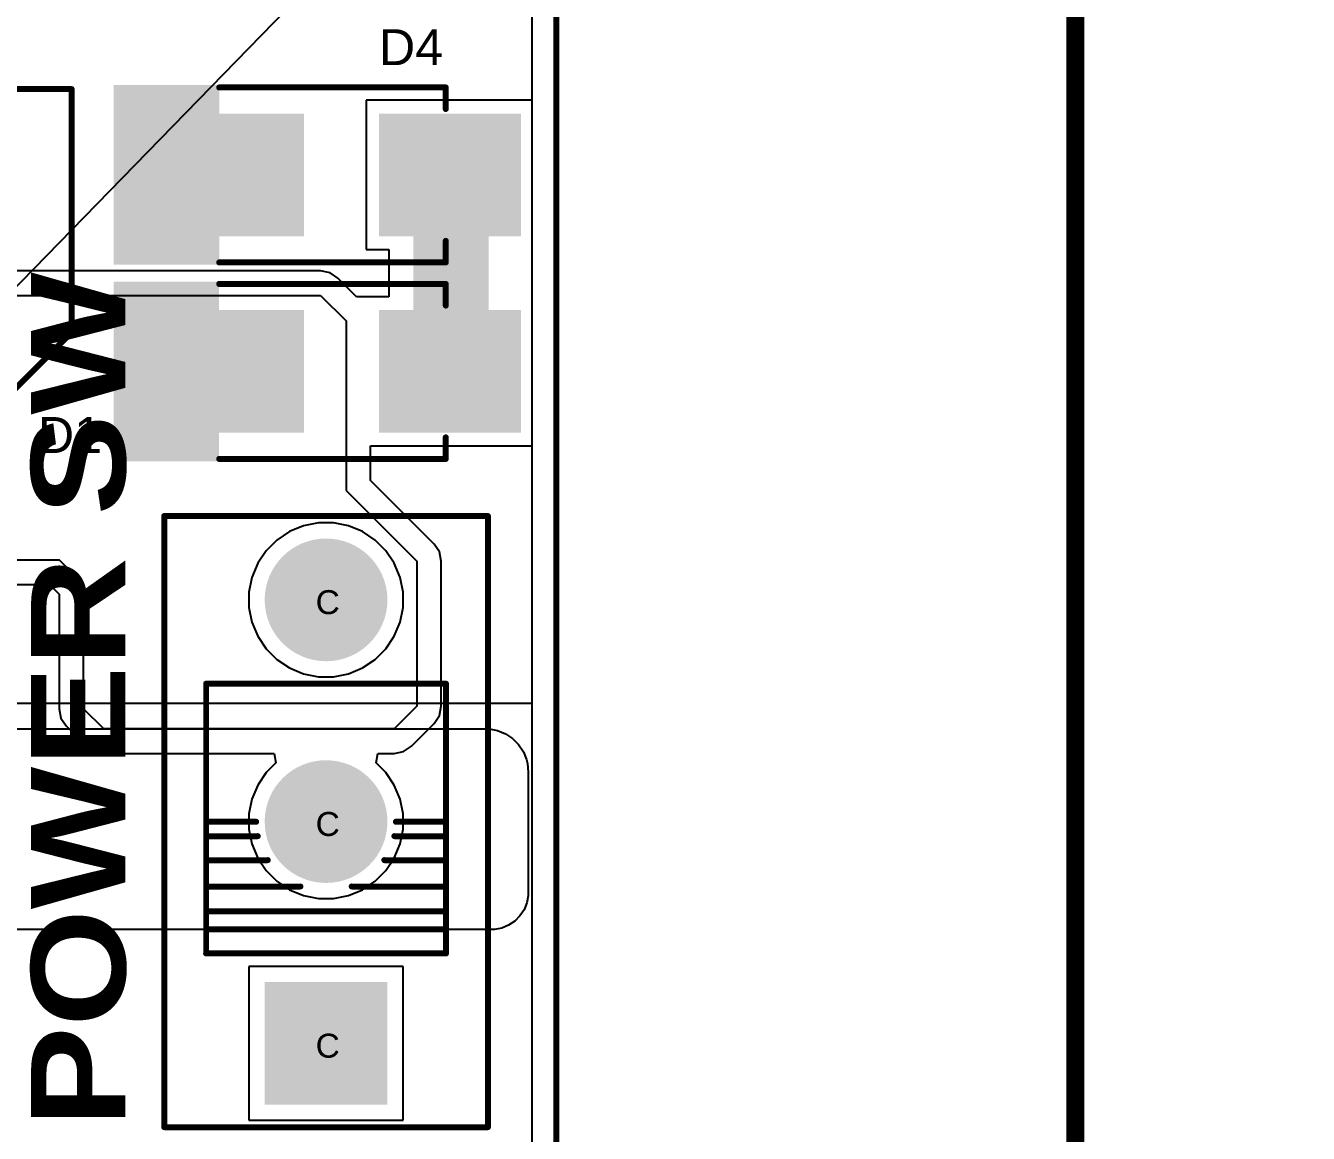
# Model space of a CAD drawing. Header units: inches. Extents: x -3 to 195, y 0 to 199.
# Drawn here: x 3.101 to 4.171, y 0.459 to 1.383 of the extents above; entities that cross this region are included whole.
import ezdxf

# ---------------------------------------------------------------- set-up
doc = ezdxf.new("R2010")
doc.units = ezdxf.units.IN
doc.header["$MEASUREMENT"] = 0
for name, color, linetype in [('Board Outline', 216, 'Continuous'), ('Bottom Layer', 5, 'Continuous'), ('Bottom Solder', 6, 'Continuous'), ('Dimensions', 6, 'Continuous'), ('Drill Drawing', 1, 'Continuous'), ('Multi-Layer', 9, 'Continuous'), ('Pad Holes', 156, 'Continuous'), ('Top Layer', 1, 'Continuous'), ('Top Overlay', 2, 'Continuous'), ('Top Paste', 8, 'Continuous'), ('Top Solder', 216, 'Continuous')]:
    doc.layers.add(name, color=color, linetype=linetype)
doc.styles.add('Arial', font='', dxfattribs={"height": 0.2})
doc.styles.add('Arial Black_Bold', font='', dxfattribs={"height": 0.2})
doc.styles.get('Arial').set_extended_font_data('Arial')
doc.styles.get('Arial Black_Bold').set_extended_font_data('Arial Black', bold=True)

# ---------------------------------------------------------------- blocks, each defined once
blk = doc.blocks.new('SS_12D10L9_25')
at = {"layer": 'Bottom Layer'}
blk.add_hatch(color=5, dxfattribs=at).paths.add_polyline_path([(-0.2343, 0.0492), (-0.1358, 0.0492), (-0.1358, -0.0492), (-0.2343, -0.0492)])
h = blk.add_hatch(color=5, dxfattribs=at)
edge = h.paths.add_edge_path()
edge.add_arc((0, 0), 0.0492, 0, 360)
h = blk.add_hatch(color=5, dxfattribs=at)
edge = h.paths.add_edge_path()
edge.add_arc((0.185, 0), 0.0492, 0, 360)
at = {"layer": 'Bottom Solder'}
blk.add_hatch(color=6, dxfattribs=at).paths.add_polyline_path([(-0.2363, 0.0512), (-0.1338, 0.0512), (-0.1338, -0.0512), (-0.2363, -0.0512)])
h = blk.add_hatch(color=6, dxfattribs=at)
edge = h.paths.add_edge_path()
edge.add_arc((0, 0), 0.0512, 0, 360)
h = blk.add_hatch(color=6, dxfattribs=at)
edge = h.paths.add_edge_path()
edge.add_arc((0.185, 0), 0.0512, 0, 360)
at = {"layer": 'Multi-Layer'}
blk.add_hatch(color=9, dxfattribs=at).paths.add_polyline_path([(-0.2343, 0.0492), (-0.1358, 0.0492), (-0.1358, -0.0492), (-0.2343, -0.0492)])
h = blk.add_hatch(color=9, dxfattribs=at)
edge = h.paths.add_edge_path()
edge.add_arc((0, 0), 0.0492, 0, 360)
h = blk.add_hatch(color=9, dxfattribs=at)
edge = h.paths.add_edge_path()
edge.add_arc((0.185, 0), 0.0492, 0, 360)
at = {"layer": 'Pad Holes'}
h = blk.add_hatch(color=7, dxfattribs=at)
edge = h.paths.add_edge_path()
edge.add_arc((-0.185, 0), 0.0335, 0, 360)
h = blk.add_hatch(color=7, dxfattribs=at)
edge = h.paths.add_edge_path()
edge.add_arc((0, 0), 0.0335, 0, 360)
h = blk.add_hatch(color=7, dxfattribs=at)
edge = h.paths.add_edge_path()
edge.add_arc((0.185, 0), 0.0335, 0, 360)
at = {"layer": 'Top Layer'}
blk.add_hatch(color=1, dxfattribs=at).paths.add_polyline_path([(-0.2343, 0.0492), (-0.1358, 0.0492), (-0.1358, -0.0492), (-0.2343, -0.0492)])
h = blk.add_hatch(color=1, dxfattribs=at)
edge = h.paths.add_edge_path()
edge.add_arc((0, 0), 0.0492, 0, 360)
h = blk.add_hatch(color=1, dxfattribs=at)
edge = h.paths.add_edge_path()
edge.add_arc((0.185, 0), 0.0492, 0, 360)
at = {"layer": 'Top Solder'}
blk.add_hatch(color=216, dxfattribs=at).paths.add_polyline_path([(-0.2363, 0.0512), (-0.1338, 0.0512), (-0.1338, -0.0512), (-0.2363, -0.0512)])
h = blk.add_hatch(color=216, dxfattribs=at)
edge = h.paths.add_edge_path()
edge.add_arc((0, 0), 0.0512, 0, 360)
h = blk.add_hatch(color=216, dxfattribs=at)
edge = h.paths.add_edge_path()
edge.add_arc((0.185, 0), 0.0512, 0, 360)
at = {"layer": 'Top Overlay'}
for points in [[(-0.255, 0.135, 0.005, 0.005, 0), (-0.255, -0.135, 0.005, 0.005, 0)], [(-0.255, 0.135, 0.005, 0.005, 0), (0.255, 0.135, 0.005, 0.005, 0)], [(0.255, 0.135, 0.005, 0.005, 0), (0.255, -0.135, 0.005, 0.005, 0)], [(-0.11, 0.1, 0.005, 0.005, 0), (-0.11, -0.1, 0.005, 0.005, 0)], [(-0.11, 0.1, 0.005, 0.005, 0), (0.115, 0.1, 0.005, 0.005, 0)], [(-0.09, 0.1, 0.005, 0.005, 0), (-0.09, -0.1, 0.005, 0.005, 0)], [(-0.09, 0.1, 0.005, 0.005, 0), (-0.075, 0.1, 0.005, 0.005, 0)], [(-0.075, 0.1, 0.005, 0.005, 0), (-0.075, -0.1, 0.005, 0.005, 0)], [(-0.0542, 0.1, 0.005, 0.005, 0), (-0.0542, 0.0214, 0.005, 0.005, 0)], [(-0.0322, 0.1, 0.005, 0.005, 0), (-0.0322, 0.0486, 0.005, 0.005, 0)], [(-0.0122, 0.1, 0.005, 0.005, 0), (-0.0122, 0.057, 0.005, 0.005, 0)], [(-0.0002, 0.1, 0.005, 0.005, 0), (-0.0002, 0.0583, 0.005, 0.005, 0)], [(0.115, 0.1, 0.005, 0.005, 0), (0.115, -0.1, 0.005, 0.005, 0)], [(-0.0542, -0.0214, 0.005, 0.005, 0), (-0.0542, -0.1, 0.005, 0.005, 0)], [(-0.0322, -0.0486, 0.005, 0.005, 0), (-0.0322, -0.1, 0.005, 0.005, 0)], [(-0.0122, -0.057, 0.005, 0.005, 0), (-0.0122, -0.1, 0.005, 0.005, 0)], [(-0.0002, -0.0583, 0.005, 0.005, 0), (-0.0002, -0.1, 0.005, 0.005, 0)], [(-0.11, -0.1, 0.005, 0.005, 0), (0.115, -0.1, 0.005, 0.005, 0)], [(-0.09, -0.1, 0.005, 0.005, 0), (-0.075, -0.1, 0.005, 0.005, 0)], [(-0.255, -0.135, 0.005, 0.005, 0), (0.255, -0.135, 0.005, 0.005, 0)]]:
    blk.add_lwpolyline(points, format="xyseb", dxfattribs=at)
for points in [[(-0.2562, 0.135, 0.0025, 0.0025, 1), (-0.2537, 0.135, 0.0025, 0.0025, 1)], [(-0.2562, 0.135, 0.0025, 0.0025, 1), (-0.2537, 0.135, 0.0025, 0.0025, 1)], [(0.2537, 0.135, 0.0025, 0.0025, 1), (0.2562, 0.135, 0.0025, 0.0025, 1)], [(0.2537, 0.135, 0.0025, 0.0025, 1), (0.2562, 0.135, 0.0025, 0.0025, 1)], [(-0.1113, 0.1, 0.0025, 0.0025, 1), (-0.1087, 0.1, 0.0025, 0.0025, 1)], [(-0.1113, 0.1, 0.0025, 0.0025, 1), (-0.1087, 0.1, 0.0025, 0.0025, 1)], [(-0.0912, 0.1, 0.0025, 0.0025, 1), (-0.0887, 0.1, 0.0025, 0.0025, 1)], [(-0.0912, 0.1, 0.0025, 0.0025, 1), (-0.0887, 0.1, 0.0025, 0.0025, 1)], [(-0.0762, 0.1, 0.0025, 0.0025, 1), (-0.0737, 0.1, 0.0025, 0.0025, 1)], [(-0.0762, 0.1, 0.0025, 0.0025, 1), (-0.0737, 0.1, 0.0025, 0.0025, 1)], [(-0.0554, 0.1, 0.0025, 0.0025, 1), (-0.0529, 0.1, 0.0025, 0.0025, 1)], [(-0.0334, 0.1, 0.0025, 0.0025, 1), (-0.0309, 0.1, 0.0025, 0.0025, 1)], [(-0.0134, 0.1, 0.0025, 0.0025, 1), (-0.0109, 0.1, 0.0025, 0.0025, 1)], [(-0.0014, 0.1, 0.0025, 0.0025, 1), (0.0011, 0.1, 0.0025, 0.0025, 1)], [(0.1138, 0.1, 0.0025, 0.0025, 1), (0.1163, 0.1, 0.0025, 0.0025, 1)], [(0.1138, 0.1, 0.0025, 0.0025, 1), (0.1163, 0.1, 0.0025, 0.0025, 1)], [(-0.0134, 0.057, 0.0025, 0.0025, 1), (-0.0109, 0.057, 0.0025, 0.0025, 1)], [(-0.0014, 0.0583, 0.0025, 0.0025, 1), (0.0011, 0.0583, 0.0025, 0.0025, 1)], [(-0.0334, 0.0486, 0.0025, 0.0025, 1), (-0.0309, 0.0486, 0.0025, 0.0025, 1)], [(-0.0554, 0.0214, 0.0025, 0.0025, 1), (-0.0529, 0.0214, 0.0025, 0.0025, 1)], [(-0.0554, -0.0214, 0.0025, 0.0025, 1), (-0.0529, -0.0214, 0.0025, 0.0025, 1)], [(-0.0334, -0.0486, 0.0025, 0.0025, 1), (-0.0309, -0.0486, 0.0025, 0.0025, 1)], [(-0.0134, -0.057, 0.0025, 0.0025, 1), (-0.0109, -0.057, 0.0025, 0.0025, 1)], [(-0.0014, -0.0583, 0.0025, 0.0025, 1), (0.0011, -0.0583, 0.0025, 0.0025, 1)], [(-0.1113, -0.1, 0.0025, 0.0025, 1), (-0.1087, -0.1, 0.0025, 0.0025, 1)], [(-0.1113, -0.1, 0.0025, 0.0025, 1), (-0.1087, -0.1, 0.0025, 0.0025, 1)], [(-0.0912, -0.1, 0.0025, 0.0025, 1), (-0.0887, -0.1, 0.0025, 0.0025, 1)], [(-0.0912, -0.1, 0.0025, 0.0025, 1), (-0.0887, -0.1, 0.0025, 0.0025, 1)], [(-0.0762, -0.1, 0.0025, 0.0025, 1), (-0.0737, -0.1, 0.0025, 0.0025, 1)], [(-0.0762, -0.1, 0.0025, 0.0025, 1), (-0.0737, -0.1, 0.0025, 0.0025, 1)], [(-0.0554, -0.1, 0.0025, 0.0025, 1), (-0.0529, -0.1, 0.0025, 0.0025, 1)], [(-0.0334, -0.1, 0.0025, 0.0025, 1), (-0.0309, -0.1, 0.0025, 0.0025, 1)], [(-0.0134, -0.1, 0.0025, 0.0025, 1), (-0.0109, -0.1, 0.0025, 0.0025, 1)], [(-0.0014, -0.1, 0.0025, 0.0025, 1), (0.0011, -0.1, 0.0025, 0.0025, 1)], [(0.1138, -0.1, 0.0025, 0.0025, 1), (0.1163, -0.1, 0.0025, 0.0025, 1)], [(0.1138, -0.1, 0.0025, 0.0025, 1), (0.1163, -0.1, 0.0025, 0.0025, 1)], [(-0.2562, -0.135, 0.0025, 0.0025, 1), (-0.2537, -0.135, 0.0025, 0.0025, 1)], [(-0.2562, -0.135, 0.0025, 0.0025, 1), (-0.2537, -0.135, 0.0025, 0.0025, 1)], [(0.2537, -0.135, 0.0025, 0.0025, 1), (0.2562, -0.135, 0.0025, 0.0025, 1)], [(0.2537, -0.135, 0.0025, 0.0025, 1), (0.2562, -0.135, 0.0025, 0.0025, 1)]]:
    blk.add_lwpolyline(points, format="xyseb", close=True, dxfattribs=at)
blk = doc.blocks.new('P____DI_3333_8_81')
at = {"layer": 'Top Solder'}
blk.add_line((0.004, 0.0488), (-197.8284, 192.6649), dxfattribs=at)
blk = doc.blocks.new('SMB__127')
at = {"layer": 'Top Layer'}
for points in [[(-0.1457, -0.0472), (-0.1457, 0.0472), (-0.0354, 0.0472), (-0.0354, -0.0472)], [(0.0354, -0.0472), (0.0354, 0.0472), (0.1457, 0.0472), (0.1457, -0.0472)]]:
    blk.add_hatch(color=1, dxfattribs=at).paths.add_polyline_path(points)
at = {"layer": 'Top Overlay'}
for points in [[(0.102, 0.049), (0.19, 0.049), (0.19, 0.075), (0.102, 0.075)], [(0.147, -0.065), (0.19, -0.065), (0.19, 0.053), (0.147, 0.053)], [(0.102, -0.075), (0.19, -0.075), (0.19, -0.049), (0.102, -0.049)]]:
    blk.add_hatch(color=2, dxfattribs=at).paths.add_polyline_path(points)
at = {"layer": 'Top Paste'}
for points in [[(-0.1457, -0.0472), (-0.1457, 0.0472), (-0.0354, 0.0472), (-0.0354, -0.0472)], [(0.0354, -0.0472), (0.0354, 0.0472), (0.1457, 0.0472), (0.1457, -0.0472)]]:
    blk.add_hatch(color=8, dxfattribs=at).paths.add_polyline_path(points)
at = {"layer": 'Top Solder'}
for points in [[(-0.1497, -0.0512), (-0.1497, 0.0512), (-0.0314, 0.0512), (-0.0314, -0.0512)], [(0.0314, -0.0512), (0.0314, 0.0512), (0.1497, 0.0512), (0.1497, -0.0512)]]:
    blk.add_hatch(color=216, dxfattribs=at).paths.add_polyline_path(points)
at = {"layer": 'Top Overlay'}
for points in [[(0.102, 0.073, 0.005, 0.005, 0), (-0.087, 0.073, 0.005, 0.005, 0)], [(-0.087, 0.073, 0.005, 0.005, 0), (-0.087, 0.055, 0.005, 0.005, 0)], [(-0.087, -0.055, 0.005, 0.005, 0), (-0.087, -0.073, 0.005, 0.005, 0)], [(0.102, -0.073, 0.005, 0.005, 0), (-0.087, -0.073, 0.005, 0.005, 0)]]:
    blk.add_lwpolyline(points, format="xyseb", dxfattribs=at)
for points in [[(-0.0882, 0.073, 0.0025, 0.0025, 1), (-0.0857, 0.073, 0.0025, 0.0025, 1)], [(-0.0882, 0.073, 0.0025, 0.0025, 1), (-0.0857, 0.073, 0.0025, 0.0025, 1)], [(0.1008, 0.073, 0.0025, 0.0025, 1), (0.1033, 0.073, 0.0025, 0.0025, 1)], [(-0.0882, 0.055, 0.0025, 0.0025, 1), (-0.0857, 0.055, 0.0025, 0.0025, 1)], [(-0.0882, -0.055, 0.0025, 0.0025, 1), (-0.0857, -0.055, 0.0025, 0.0025, 1)], [(-0.0882, -0.073, 0.0025, 0.0025, 1), (-0.0857, -0.073, 0.0025, 0.0025, 1)], [(-0.0882, -0.073, 0.0025, 0.0025, 1), (-0.0857, -0.073, 0.0025, 0.0025, 1)], [(0.1008, -0.073, 0.0025, 0.0025, 1), (0.1033, -0.073, 0.0025, 0.0025, 1)]]:
    blk.add_lwpolyline(points, format="xyseb", close=True, dxfattribs=at)
blk = doc.blocks.new('SMB__130')
at = {"layer": 'Top Layer'}
for points in [[(-0.1457, -0.0472), (-0.1457, 0.0472), (-0.0354, 0.0472), (-0.0354, -0.0472)], [(0.0354, -0.0472), (0.0354, 0.0472), (0.1457, 0.0472), (0.1457, -0.0472)]]:
    blk.add_hatch(color=1, dxfattribs=at).paths.add_polyline_path(points)
at = {"layer": 'Top Overlay'}
for points in [[(0.1021, 0.049), (0.1901, 0.049), (0.1901, 0.075), (0.1021, 0.075)], [(0.1471, -0.065), (0.1901, -0.065), (0.1901, 0.053), (0.1471, 0.053)], [(0.1021, -0.075), (0.1901, -0.075), (0.1901, -0.049), (0.1021, -0.049)]]:
    blk.add_hatch(color=2, dxfattribs=at).paths.add_polyline_path(points)
at = {"layer": 'Top Paste'}
for points in [[(-0.1457, -0.0472), (-0.1457, 0.0472), (-0.0354, 0.0472), (-0.0354, -0.0472)], [(0.0354, -0.0472), (0.0354, 0.0472), (0.1457, 0.0472), (0.1457, -0.0472)]]:
    blk.add_hatch(color=8, dxfattribs=at).paths.add_polyline_path(points)
at = {"layer": 'Top Solder'}
for points in [[(-0.1497, -0.0512), (-0.1497, 0.0512), (-0.0314, 0.0512), (-0.0314, -0.0512)], [(0.0314, -0.0512), (0.0314, 0.0512), (0.1497, 0.0512), (0.1497, -0.0512)]]:
    blk.add_hatch(color=216, dxfattribs=at).paths.add_polyline_path(points)
at = {"layer": 'Top Overlay'}
for points in [[(0.102, 0.073, 0.005, 0.005, 0), (-0.087, 0.073, 0.005, 0.005, 0)], [(-0.087, 0.073, 0.005, 0.005, 0), (-0.087, 0.055, 0.005, 0.005, 0)], [(-0.087, -0.055, 0.005, 0.005, 0), (-0.087, -0.073, 0.005, 0.005, 0)], [(0.102, -0.073, 0.005, 0.005, 0), (-0.087, -0.073, 0.005, 0.005, 0)]]:
    blk.add_lwpolyline(points, format="xyseb", dxfattribs=at)
for points in [[(-0.0882, 0.073, 0.0025, 0.0025, 1), (-0.0857, 0.073, 0.0025, 0.0025, 1)], [(-0.0882, 0.073, 0.0025, 0.0025, 1), (-0.0857, 0.073, 0.0025, 0.0025, 1)], [(0.1008, 0.073, 0.0025, 0.0025, 1), (0.1033, 0.073, 0.0025, 0.0025, 1)], [(-0.0882, 0.055, 0.0025, 0.0025, 1), (-0.0857, 0.055, 0.0025, 0.0025, 1)], [(-0.0882, -0.055, 0.0025, 0.0025, 1), (-0.0857, -0.055, 0.0025, 0.0025, 1)], [(-0.0882, -0.073, 0.0025, 0.0025, 1), (-0.0857, -0.073, 0.0025, 0.0025, 1)], [(-0.0882, -0.073, 0.0025, 0.0025, 1), (-0.0857, -0.073, 0.0025, 0.0025, 1)], [(0.1008, -0.073, 0.0025, 0.0025, 1), (0.1033, -0.073, 0.0025, 0.0025, 1)]]:
    blk.add_lwpolyline(points, format="xyseb", close=True, dxfattribs=at)
blk = doc.blocks.new('RVT1H470M0607_157')
at = {"layer": 'Top Layer'}
for points in [[(-0.1791, 0.0315), (-0.0413, 0.0315), (-0.0413, -0.0315), (-0.1791, -0.0315)], [(0.0413, 0.0315), (0.1791, 0.0315), (0.1791, -0.0315), (0.0413, -0.0315)]]:
    blk.add_hatch(color=1, dxfattribs=at).paths.add_polyline_path(points)
at = {"layer": 'Top Paste'}
for points in [[(-0.1791, 0.0315), (-0.0413, 0.0315), (-0.0413, -0.0315), (-0.1791, -0.0315)], [(0.0413, 0.0315), (0.1791, 0.0315), (0.1791, -0.0315), (0.0413, -0.0315)]]:
    blk.add_hatch(color=8, dxfattribs=at).paths.add_polyline_path(points)
at = {"layer": 'Top Solder'}
for points in [[(-0.1831, 0.0355), (-0.0373, 0.0355), (-0.0373, -0.0355), (-0.1831, -0.0355)], [(0.0373, 0.0355), (0.1831, 0.0355), (0.1831, -0.0355), (0.0373, -0.0355)]]:
    blk.add_hatch(color=216, dxfattribs=at).paths.add_polyline_path(points)
at = {"layer": 'Top Overlay'}
for points in [[(-0.0722, 0.131, 0.005, 0.005, 0), (-0.1312, 0.072, 0.005, 0.005, 0)], [(0.1308, 0.131, 0.005, 0.005, 0), (-0.0722, 0.131, 0.005, 0.005, 0)], [(0.1308, 0.131, 0.005, 0.005, 0), (0.1308, 0.046, 0.005, 0.005, 0)], [(-0.1542, 0.068, 0.005, 0.005, 0), (-0.1542, 0.04, 0.005, 0.005, 0)], [(-0.1312, 0.072, 0.005, 0.005, 0), (-0.1312, 0.052, 0.005, 0.005, 0)], [(-0.1682, 0.054, 0.005, 0.005, 0), (-0.1402, 0.054, 0.005, 0.005, 0)], [(-0.1312, -0.052, 0.005, 0.005, 0), (-0.1312, -0.072, 0.005, 0.005, 0)], [(0.1308, -0.046, 0.005, 0.005, 0), (0.1308, -0.131, 0.005, 0.005, 0)], [(-0.1312, -0.072, 0.005, 0.005, 0), (-0.0722, -0.131, 0.005, 0.005, 0)], [(-0.0722, -0.131, 0.005, 0.005, 0), (0.1308, -0.131, 0.005, 0.005, 0)]]:
    blk.add_lwpolyline(points, format="xyseb", dxfattribs=at)
for points in [[(-0.0735, 0.131, 0.0025, 0.0025, 1), (-0.071, 0.131, 0.0025, 0.0025, 1)], [(-0.0735, 0.131, 0.0025, 0.0025, 1), (-0.071, 0.131, 0.0025, 0.0025, 1)], [(0.1295, 0.131, 0.0025, 0.0025, 1), (0.132, 0.131, 0.0025, 0.0025, 1)], [(0.1295, 0.131, 0.0025, 0.0025, 1), (0.132, 0.131, 0.0025, 0.0025, 1)], [(-0.1555, 0.068, 0.0025, 0.0025, 1), (-0.153, 0.068, 0.0025, 0.0025, 1)], [(-0.1325, 0.072, 0.0025, 0.0025, 1), (-0.13, 0.072, 0.0025, 0.0025, 1)], [(-0.1325, 0.072, 0.0025, 0.0025, 1), (-0.13, 0.072, 0.0025, 0.0025, 1)], [(-0.1695, 0.054, 0.0025, 0.0025, 1), (-0.167, 0.054, 0.0025, 0.0025, 1)], [(-0.1415, 0.054, 0.0025, 0.0025, 1), (-0.139, 0.054, 0.0025, 0.0025, 1)], [(-0.1325, 0.052, 0.0025, 0.0025, 1), (-0.13, 0.052, 0.0025, 0.0025, 1)], [(0.1295, 0.046, 0.0025, 0.0025, 1), (0.132, 0.046, 0.0025, 0.0025, 1)], [(-0.1555, 0.04, 0.0025, 0.0025, 1), (-0.153, 0.04, 0.0025, 0.0025, 1)], [(-0.1325, -0.052, 0.0025, 0.0025, 1), (-0.13, -0.052, 0.0025, 0.0025, 1)], [(0.1295, -0.046, 0.0025, 0.0025, 1), (0.132, -0.046, 0.0025, 0.0025, 1)], [(-0.1325, -0.072, 0.0025, 0.0025, 1), (-0.13, -0.072, 0.0025, 0.0025, 1)], [(-0.1325, -0.072, 0.0025, 0.0025, 1), (-0.13, -0.072, 0.0025, 0.0025, 1)], [(-0.0735, -0.131, 0.0025, 0.0025, 1), (-0.071, -0.131, 0.0025, 0.0025, 1)], [(-0.0735, -0.131, 0.0025, 0.0025, 1), (-0.071, -0.131, 0.0025, 0.0025, 1)], [(0.1295, -0.131, 0.0025, 0.0025, 1), (0.132, -0.131, 0.0025, 0.0025, 1)], [(0.1295, -0.131, 0.0025, 0.0025, 1), (0.132, -0.131, 0.0025, 0.0025, 1)]]:
    blk.add_lwpolyline(points, format="xyseb", close=True, dxfattribs=at)

msp = doc.modelspace()

# ---------------------------------------------------------------- hatches: boundary and pattern name
at = {"layer": 'Top Layer'}
msp.add_hatch(color=1, dxfattribs=at).paths.add_polyline_path([(3.4242, 1.073), (3.487, 1.073), (3.487, 1.274), (3.4242, 1.274)])

# ---------------------------------------------------------------- linework, layer by layer
at = {"layer": 'Board Outline'}
msp.add_lwpolyline([(3.5433, 0, 0.005, 0.005, 0), (3.5433, 4.7244, 0.005, 0.005, 0)], format="xyseb", dxfattribs=at)
at = {"layer": 'Bottom Layer'}
for p, q in [((3.5229, 4.3829), (3.5229, 0.8174)), ((3.3325, 0.9656), (3.3208, 0.9608)), ((3.3449, 0.9681), (3.3325, 0.9656)), ((3.3576, 0.9681), (3.3449, 0.9681)), ((3.37, 0.9656), (3.3576, 0.9681)), ((3.3817, 0.9608), (3.37, 0.9656)), ((3.3103, 0.9537), (3.3014, 0.9448)), ((3.3208, 0.9608), (3.3103, 0.9537)), ((3.3922, 0.9537), (3.3817, 0.9608)), ((3.4011, 0.9448), (3.3922, 0.9537)), ((3.3014, 0.9448), (3.2943, 0.9343)), ((3.4082, 0.9343), (3.4011, 0.9448)), ((3.2943, 0.9343), (3.2895, 0.9226)), ((3.413, 0.9226), (3.4082, 0.9343)), ((3.2895, 0.9226), (3.287, 0.9102)), ((3.4155, 0.9102), (3.413, 0.9226)), ((3.287, 0.9102), (3.287, 0.8975)), ((3.4155, 0.8975), (3.4155, 0.9102)), ((3.287, 0.8975), (3.2895, 0.8851)), ((3.413, 0.8851), (3.4155, 0.8975)), ((3.2895, 0.8851), (3.2943, 0.8735)), ((3.4082, 0.8735), (3.413, 0.8851)), ((3.2943, 0.8735), (3.3014, 0.8629)), ((3.4011, 0.8629), (3.4082, 0.8735)), ((3.3014, 0.8629), (3.3103, 0.854)), ((3.3922, 0.854), (3.4011, 0.8629)), ((3.3103, 0.854), (3.3208, 0.847)), ((3.3208, 0.847), (3.3325, 0.8421)), ((3.37, 0.8421), (3.3817, 0.847)), ((3.3817, 0.847), (3.3922, 0.854)), ((3.3325, 0.8421), (3.3449, 0.8397)), ((3.3449, 0.8397), (3.3576, 0.8397)), ((3.3576, 0.8397), (3.37, 0.8421)), ((3.5229, 0.8174), (2.4558, 0.8174)), ((2.4863, 0.7961), (3.4839, 0.7961)), ((3.4839, 0.7961), (3.4874, 0.7961)), ((3.4874, 0.7961), (3.4944, 0.7947)), ((3.4944, 0.7947), (3.501, 0.792)), ((3.501, 0.792), (3.5069, 0.7881)), ((3.5069, 0.7881), (3.5119, 0.783)), ((3.5119, 0.783), (3.5159, 0.7771)), ((3.5159, 0.7771), (3.5186, 0.7705)), ((3.5186, 0.7705), (3.5192, 0.7674)), ((3.5192, 0.7674), (3.52, 0.76)), ((3.52, 0.76), (3.52, 0.76)), ((3.52, 0.76), (3.52, 0.76)), ((3.52, 0.76), (3.52, 0.76)), ((3.52, 0.76), (3.52, 0.66)), ((3.52, 0.6569), (3.5188, 0.6509)), ((3.52, 0.66), (3.52, 0.6569)), ((3.5165, 0.6452), (3.513, 0.6401)), ((3.5188, 0.6509), (3.5165, 0.6452)), ((3.5036, 0.6324), (3.4979, 0.63)), ((3.5087, 0.6358), (3.5036, 0.6324)), ((3.513, 0.6401), (3.5087, 0.6358)), ((3.4458, 0.6288), (3.0848, 0.6288)), ((3.4888, 0.6288), (3.4458, 0.6288)), ((3.4919, 0.6288), (3.4888, 0.6288)), ((3.4979, 0.63), (3.4919, 0.6288))]:
    msp.add_line(p, q, dxfattribs=at)
at = {"layer": 'Dimensions'}
msp.add_lwpolyline([(3.9764, 0, 0.015, 0.015, 0), (3.9764, 1.9357, 0.015, 0.015, 0)], format="xyseb", dxfattribs=at)
at = {"layer": 'Top Layer'}
for p, q in [((3.5229, 4.3829), (3.5229, 1.3207)), ((3.5229, 1.3207), (3.3847, 1.3207)), ((3.3847, 1.3207), (3.3847, 1.1962)), ((3.3847, 1.1962), (3.4038, 1.1962)), ((3.4038, 1.1962), (3.4038, 1.1567)), ((3.3468, 1.1783), (2.9505, 1.1783)), ((3.3546, 1.1767), (3.3468, 1.1783)), ((3.3612, 1.1723), (3.3546, 1.1767)), ((3.3767, 1.1568), (3.3612, 1.1723)), ((3.3612, 1.1723), (3.3612, 1.1723)), ((2.942, 1.1579), (3.3468, 1.1579)), ((3.3468, 1.1579), (3.368, 1.1367)), ((3.3847, 1.1567), (3.3767, 1.1568)), ((3.4038, 1.1567), (3.3847, 1.1567)), ((3.3847, 1.1567), (3.3847, 1.1567)), ((3.368, 1.1367), (3.368, 0.995)), ((3.3884, 1.0034), (3.3884, 1.0322)), ((3.3884, 1.0322), (3.5229, 1.0322)), ((3.5229, 1.0322), (3.5229, 0.3444)), ((3.4414, 0.9504), (3.3884, 1.0034)), ((3.368, 0.995), (3.427, 0.936)), ((3.4458, 0.9438), (3.4414, 0.9504)), ((3.4474, 0.936), (3.4458, 0.9438)), ((3.129, 0.937), (2.9296, 0.937)), ((3.149, 0.917), (3.129, 0.937)), ((3.427, 0.936), (3.427, 0.815)), ((3.4474, 0.815), (3.4474, 0.936)), ((2.9334, 0.9166), (3.1206, 0.9166)), ((3.1206, 0.9166), (3.1286, 0.9086)), ((3.149, 0.813), (3.149, 0.917)), ((3.1286, 0.9086), (3.1286, 0.813)), ((3.427, 0.815), (3.4081, 0.7961)), ((3.4458, 0.8072), (3.4474, 0.815)), ((3.1286, 0.813), (3.1302, 0.8052)), ((3.1302, 0.8052), (3.1346, 0.7986)), ((3.1659, 0.7961), (3.149, 0.813)), ((3.4414, 0.8006), (3.4458, 0.8072)), ((3.1346, 0.7986), (3.1346, 0.7986)), ((3.1346, 0.7986), (3.1515, 0.7817)), ((3.4081, 0.7961), (3.1659, 0.7961)), ((3.4225, 0.7817), (3.4414, 0.8006)), ((3.1515, 0.7817), (3.1515, 0.7817)), ((3.1515, 0.7817), (3.1581, 0.7773)), ((3.4159, 0.7773), (3.4225, 0.7817)), ((3.1581, 0.7773), (3.1659, 0.7757)), ((3.1659, 0.7757), (3.3079, 0.7757)), ((3.3079, 0.7757), (3.3093, 0.7677)), ((3.3932, 0.7677), (3.3946, 0.7757)), ((3.3946, 0.7757), (3.4081, 0.7757)), ((3.4081, 0.7757), (3.4159, 0.7773)), ((3.3014, 0.7598), (3.2943, 0.7492)), ((3.3093, 0.7677), (3.3014, 0.7598)), ((3.4011, 0.7598), (3.3932, 0.7677)), ((3.4082, 0.7492), (3.4011, 0.7598)), ((3.2943, 0.7492), (3.2895, 0.7376)), ((3.413, 0.7376), (3.4082, 0.7492)), ((3.2895, 0.7376), (3.287, 0.7252)), ((3.4155, 0.7252), (3.413, 0.7376)), ((3.287, 0.7252), (3.287, 0.7125)), ((3.4155, 0.7125), (3.4155, 0.7252)), ((3.287, 0.7125), (3.2895, 0.7001)), ((3.413, 0.7001), (3.4155, 0.7125)), ((3.2895, 0.7001), (3.2943, 0.6884)), ((3.4082, 0.6884), (3.413, 0.7001)), ((3.2943, 0.6884), (3.3014, 0.6779)), ((3.4011, 0.6779), (3.4082, 0.6884)), ((3.3014, 0.6779), (3.3103, 0.669)), ((3.3922, 0.669), (3.4011, 0.6779)), ((3.3103, 0.669), (3.3208, 0.6619)), ((3.3817, 0.6619), (3.3922, 0.669)), ((3.3208, 0.6619), (3.3325, 0.6571)), ((3.3325, 0.6571), (3.3449, 0.6546)), ((3.3449, 0.6546), (3.3576, 0.6546)), ((3.3576, 0.6546), (3.37, 0.6571)), ((3.37, 0.6571), (3.3817, 0.6619)), ((3.4155, 0.598), (3.287, 0.598)), ((3.287, 0.598), (3.287, 0.4696)), ((3.4155, 0.4696), (3.4155, 0.598)), ((3.287, 0.4696), (3.4155, 0.4696))]:
    msp.add_line(p, q, dxfattribs=at)

# ---------------------------------------------------------------- block references
for name, p, rotation in [('P____DI_3333_8_81', (2.8181, 0.937), 270), ('RVT1H470M0607_157', (3.0081, 1.1992), 90), ('SMB__127', (3.3642, 1.2584), 180), ('SMB__130', (3.3642, 1.0944), 180), ('SS_12D10L9_25', (3.3513, 0.7188), 90)]:
    msp.add_blockref(name, p, dxfattribs=dict(rotation=rotation))

# ---------------------------------------------------------------- texts
at = {"layer": 'Drill Drawing', "style": 'Arial'}
for p in [(3.3426, 0.8919), (3.3426, 0.7068), (3.3426, 0.5218)]:
    msp.add_text('C', height=0.02, dxfattribs=at).set_placement(p)
at = {"layer": 'Top Overlay'}
for s, height, rotation, style, p in [('D4', 0.03, 360, 'Arial', (3.3954, 1.35)), ('POWER SW', 0.07874, 90, 'Arial Black_Bold', (3.184, 0.4638)), ('D1', 0.03, 360, 'Arial', (3.1109, 1.0264))]:
    msp.add_text(s, height=height, rotation=rotation, dxfattribs=dict(at, style=style)).set_placement(p)

doc.saveas('drawing.dxf')
